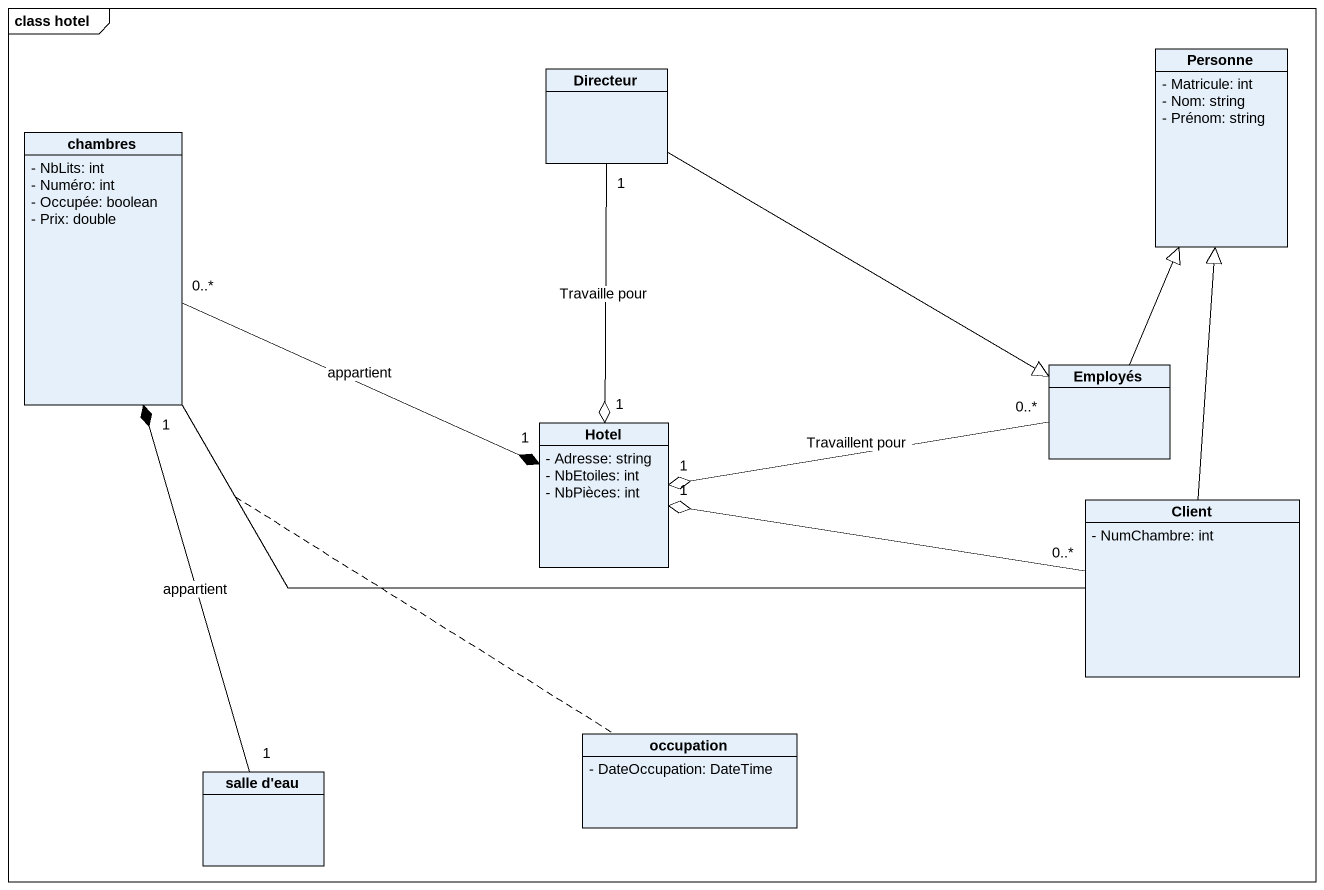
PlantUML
@startuml
mainframe class hotel
hide circle
hide empty members
skinparam classAttributeIconSize 0
class Directeur
class Personne {
  - Matricule: int
  - Nom: string
  - Prénom: string
}
class chambres {
  - NbLits: int
  - Numéro: int
  - Occupée: boolean
  - Prix: double
}
class Employés
class Hotel {
  - Adresse: string
  - NbEtoiles: int
  - NbPièces: int
}
class Client {
  - NumChambre: int
}
class "salle d'eau" as salle_d_eau
class occupation {
  - DateOccupation: DateTime
}
Directeur -right-|> Employés
Directeur "1" --o "1" Hotel : Travaille pour
chambres "0..*" -right-* "1" Hotel : appartient
chambres -right- Client
(chambres, Client) .. occupation
Employés -up-|> Personne
Employés "0..*" -left-o "1" Hotel : Travaillent pour
Client -up-|> Personne
Client "0..*" -left-o "1" Hotel
salle_d_eau "1" -up-* "1" chambres : appartient
@enduml
